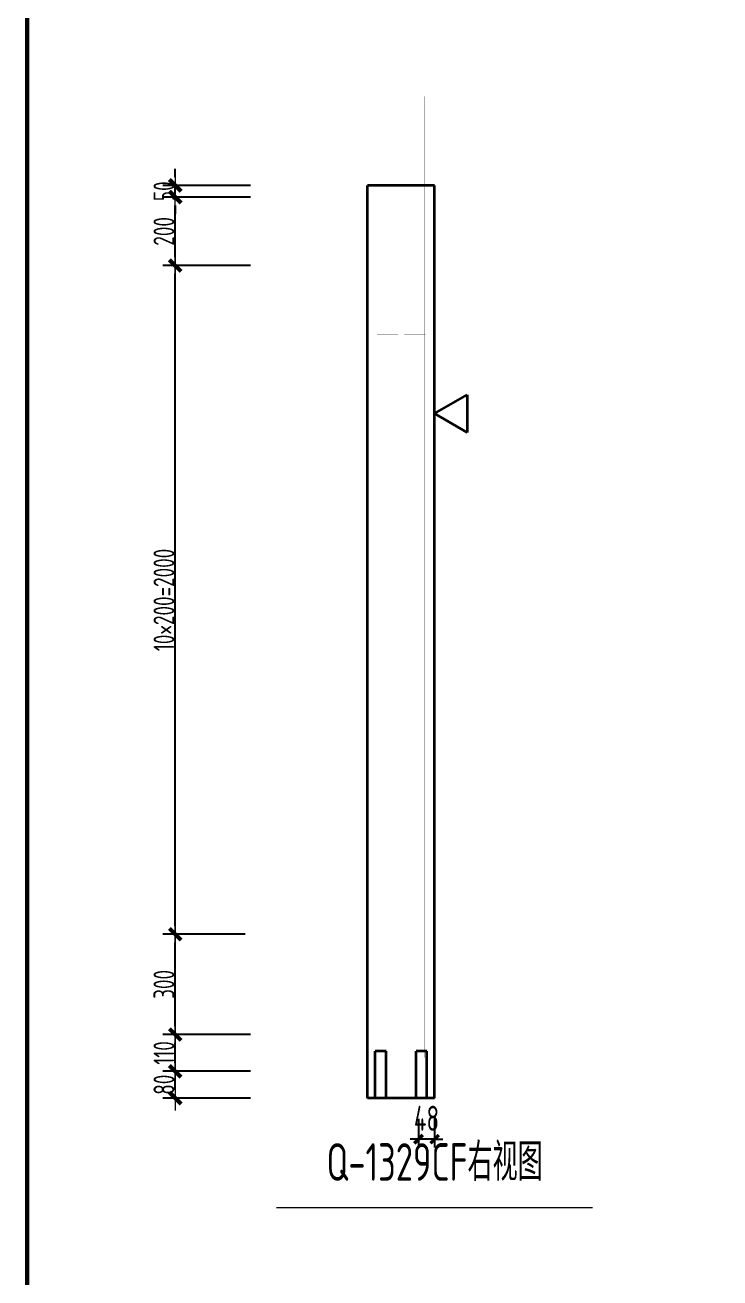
# Model space of a CAD drawing. Extents: x -85320 to 1679916, y -1321939 to 627.
# Drawn here: x 1263615 to 1271921, y -1101019 to -1086029 of the extents above; entities that cross this region are included whole.
import ezdxf
from ezdxf.enums import TextEntityAlignment as Align

# ---------------------------------------------------------------- set-up
doc = ezdxf.new("R2010")
doc.units = 0
doc.header["$LTSCALE"] = 1000
for name, color, linetype in [('BORDER', 7, 'Continuous'), ('手孔标注', 3, 'Continuous'), ('拉模', 7, 'Continuous'), ('砼墙', 3, 'Continuous')]:
    doc.layers.add(name, color=color, linetype=linetype)
for name, color, linetype, lineweight in [('预制墙图名', 7, 'Continuous', 18), ('预制墙墙身水平筋', 130, 'Continuous', 18), ('预制墙墙身纵向受力筋', 1, 'Continuous', 18), ('预制墙详图标注', 3, 'Continuous', 18), ('预制墙详图轮廓', 3, 'Continuous', 35)]:
    doc.layers.add(name, color=color, linetype=linetype, lineweight=lineweight)
doc.styles.add('TSSD_Dimension', font='tssdeng.shx', dxfattribs={"width": 0.7, "bigfont": 'hztxt.shx'})
doc.styles.add('样式 1', font='yjkeng.shx', dxfattribs={"width": 0.7, "bigfont": 'yjkchn.shx'})
doc.styles.add('样式 2', font='yjkeng.shx', dxfattribs={"width": 0.7, "bigfont": 'yjkchn.shx'})
doc.dimstyles.new('标注', dxfattribs={"dimtxt": 300, "dimasz": 100, "dimexe": 100, "dimexo": 250, "dimgap": 100, "dimtad": 1, "dimdec": 0, "dimlfac": 0.25, "dimzin": 0, "dimdsep": 46, "dimtxsty": 'TSSD_Dimension', "dimblk": 'ARCHTICK', "dimcen": 0, "dimdle": 100, "dimclrt": 7, "dimadec": 0, "dimazin": 0, "dimtfac": 1, "dimtdec": 0, "dimtix": 1, "dimtmove": 2, "dimatfit": 3, "dimfxl": 1, "dimtolj": 1, "dimtzin": 0, "dimarcsym": 0})
doc.dimstyles.new('盈建科结构', dxfattribs={"dimscale": 100, "dimtxt": 2.5, "dimasz": 1, "dimexe": 1.5, "dimexo": 0.625, "dimgap": 0.1, "dimtad": 1, "dimdec": 0, "dimrnd": 1, "dimzin": 0, "dimdsep": 46, "dimtxsty": '样式 1', "dimblk": '_yjkbk', "dimblk1": 'ARCHTICK', "dimblk2": 'ARCHTICK', "dimcen": 0.09, "dimadec": 0, "dimazin": 0, "dimtfac": 1, "dimtdec": 4, "dimtix": 1, "dimtmove": 2, "dimatfit": 3, "dimfxl": 1, "dimtolj": 1, "dimtzin": 0, "dimarcsym": 0})

# ---------------------------------------------------------------- blocks, each defined once
blk = doc.blocks.new('_yjkbk')
blk.add_line((-1, 0), (1.5, 0))
blk.add_lwpolyline([(-0.7, -0.7, 0.5, 0.5, 0), (0.7, 0.7, 0.5, 0.5, 0)], format="xyseb")
blk = doc.blocks.new('*D3706')
at = {"layer": 'Defpoints', "color": 0, "transparency": 16777216}
for p in [(1265410, -1098547), (1266310, -1098547), (1266310, -1098867)]:
    blk.add_point(p, dxfattribs=at)
at = {"layer": '预制墙详图标注', "color": 0, "lineweight": -2, "transparency": 16777216}
for p, q in [((1266310, -1098547), (1265260, -1098547)), ((1265410, -1098767), (1265410, -1098647)), ((1266310, -1098867), (1265260, -1098867))]:
    blk.add_line(p, q, dxfattribs=at)
at = {"layer": '预制墙详图标注', "color": 0, "lineweight": -2, "transparency": 16777216, "xscale": 100, "yscale": 100, "zscale": 100}
for p, rotation in [((1265410, -1098547), 90), ((1265410, -1098867), 270)]:
    blk.add_blockref('_yjkbk', p, dxfattribs=dict(at, rotation=rotation))
at = {"layer": '预制墙详图标注', "color": 0, "transparency": 16777216, "insert": (1265400, -1098707), "char_height": 250, "attachment_point": 8, "rotation": 90, "style": '样式 1'}
blk.add_mtext('\\A1;80', dxfattribs=at)
blk = doc.blocks.new('_ArchTick')
at = {"color": 0, "linetype": 'ByBlock', "const_width": 0.4}
blk.add_lwpolyline([(-0.5, -0.5), (0.5, 0.5)], dxfattribs=at)
blk = doc.blocks.new('*D3707')
at = {"layer": 'Defpoints', "color": 0, "transparency": 16777216}
for p in [(1265410, -1098107), (1266310, -1098107), (1266310, -1098547)]:
    blk.add_point(p, dxfattribs=at)
at = {"layer": '预制墙详图标注', "color": 0, "lineweight": -2, "transparency": 16777216}
for p, q in [((1266310, -1098107), (1265260, -1098107)), ((1265410, -1098447), (1265410, -1098207)), ((1266310, -1098547), (1265260, -1098547))]:
    blk.add_line(p, q, dxfattribs=at)
at = {"layer": '预制墙详图标注', "color": 0, "lineweight": -2, "transparency": 16777216, "xscale": 100, "yscale": 100, "zscale": 100}
for p, rotation in [((1265410, -1098107), 90), ((1265410, -1098547), 270)]:
    blk.add_blockref('_yjkbk', p, dxfattribs=dict(at, rotation=rotation))
at = {"layer": '预制墙详图标注', "color": 0, "transparency": 16777216, "insert": (1265400, -1098327), "char_height": 250, "attachment_point": 8, "rotation": 90, "style": '样式 1'}
blk.add_mtext('\\A1;110', dxfattribs=at)
blk = doc.blocks.new('*D3708')
at = {"layer": 'Defpoints', "color": 0, "transparency": 16777216}
for p in [(1265410, -1096907), (1266310, -1096907), (1266310, -1098107)]:
    blk.add_point(p, dxfattribs=at)
at = {"layer": '预制墙详图标注', "color": 0, "lineweight": -2, "transparency": 16777216}
for p, q in [((1266247, -1096907), (1265260, -1096907)), ((1265410, -1098007), (1265410, -1097007)), ((1266247, -1098107), (1265260, -1098107))]:
    blk.add_line(p, q, dxfattribs=at)
at = {"layer": '预制墙详图标注', "color": 0, "lineweight": -2, "transparency": 16777216, "xscale": 100, "yscale": 100, "zscale": 100}
for p, rotation in [((1265410, -1096907), 90), ((1265410, -1098107), 270)]:
    blk.add_blockref('_yjkbk', p, dxfattribs=dict(at, rotation=rotation))
at = {"layer": '预制墙详图标注', "color": 0, "transparency": 16777216, "insert": (1265400, -1097507), "char_height": 250, "attachment_point": 8, "rotation": 90, "style": '样式 1'}
blk.add_mtext('\\A1;300', dxfattribs=at)
blk = doc.blocks.new('*D3709')
at = {"layer": 'Defpoints', "color": 0, "transparency": 16777216}
for p in [(1265410, -1088907), (1266310, -1088907), (1266310, -1096907)]:
    blk.add_point(p, dxfattribs=at)
at = {"layer": '预制墙详图标注', "color": 0, "lineweight": -2, "transparency": 16777216}
for p, q in [((1266247, -1088907), (1265260, -1088907)), ((1265410, -1096807), (1265410, -1089007)), ((1266247, -1096907), (1265260, -1096907))]:
    blk.add_line(p, q, dxfattribs=at)
at = {"layer": '预制墙详图标注', "color": 0, "lineweight": -2, "transparency": 16777216, "xscale": 100, "yscale": 100, "zscale": 100}
for p, rotation in [((1265410, -1088907), 90), ((1265410, -1096907), 270)]:
    blk.add_blockref('_yjkbk', p, dxfattribs=dict(at, rotation=rotation))
at = {"layer": '预制墙详图标注', "color": 0, "transparency": 16777216, "insert": (1265400, -1092907), "char_height": 250, "attachment_point": 8, "rotation": 90, "style": '样式 1'}
blk.add_mtext('\\A1;10×200=2000', dxfattribs=at)
blk = doc.blocks.new('*D3733')
at = {"layer": 'Defpoints', "color": 0, "transparency": 16777216}
for p in [(1268318, -1098867), (1268510, -1098867), (1268318, -1099359)]:
    blk.add_point(p, dxfattribs=at)
at = {"layer": '手孔标注', "color": 0, "lineweight": -2, "transparency": 16777216}
for p, q in [((1268318, -1099117), (1268318, -1099459)), ((1268510, -1099117), (1268510, -1099459)), ((1268318, -1099359), (1268218, -1099359)), ((1268510, -1099359), (1268318, -1099359)), ((1268510, -1099359), (1268610, -1099359))]:
    blk.add_line(p, q, dxfattribs=at)
at = {"layer": '手孔标注', "color": 0, "lineweight": -2, "transparency": 16777216, "xscale": 100, "yscale": 100, "zscale": 100}
blk.add_blockref('_ArchTick', (1268318, -1099359), dxfattribs=at)
at = {"layer": '手孔标注', "color": 0, "lineweight": -2, "transparency": 16777216, "xscale": 100, "yscale": 100, "zscale": 100, "rotation": 180}
blk.add_blockref('_ArchTick', (1268510, -1099359), dxfattribs=at)
at = {"layer": '手孔标注', "color": 7, "lineweight": 0, "transparency": 16777216, "insert": (1268414, -1099109), "char_height": 300, "attachment_point": 5, "style": 'TSSD_Dimension'}
blk.add_mtext('\\A1;48', dxfattribs=at)
blk = doc.blocks.new('*D3750')
at = {"layer": 'Defpoints', "color": 0, "transparency": 16777216}
for p in [(1265410, -1088087), (1266310, -1088087), (1266310, -1088907)]:
    blk.add_point(p, dxfattribs=at)
at = {"layer": '预制墙详图标注', "color": 0, "lineweight": -2, "transparency": 16777216}
for p, q in [((1266310, -1088087), (1265260, -1088087)), ((1265410, -1088807), (1265410, -1088187)), ((1266310, -1088907), (1265260, -1088907))]:
    blk.add_line(p, q, dxfattribs=at)
at = {"layer": '预制墙详图标注', "color": 0, "lineweight": -2, "transparency": 16777216, "xscale": 100, "yscale": 100, "zscale": 100}
for p, rotation in [((1265410, -1088087), 90), ((1265410, -1088907), 270)]:
    blk.add_blockref('_yjkbk', p, dxfattribs=dict(at, rotation=rotation))
at = {"layer": '预制墙详图标注', "color": 0, "transparency": 16777216, "insert": (1265400, -1088497), "char_height": 250, "attachment_point": 8, "rotation": 90, "style": '样式 1'}
blk.add_mtext('\\A1;200', dxfattribs=at)
blk = doc.blocks.new('*D3751')
at = {"layer": 'Defpoints', "color": 0, "transparency": 16777216}
for p in [(1265410, -1087947), (1266310, -1087947), (1266310, -1088087)]:
    blk.add_point(p, dxfattribs=at)
at = {"layer": '预制墙详图标注', "color": 0, "lineweight": -2, "transparency": 16777216}
for p, q in [((1265410, -1087847), (1265410, -1087747)), ((1266310, -1087947), (1265260, -1087947)), ((1265410, -1088087), (1265410, -1087947)), ((1266310, -1088087), (1265260, -1088087)), ((1265410, -1088187), (1265410, -1088287))]:
    blk.add_line(p, q, dxfattribs=at)
at = {"layer": '预制墙详图标注', "color": 0, "lineweight": -2, "transparency": 16777216, "xscale": 100, "yscale": 100, "zscale": 100}
for p, rotation in [((1265410, -1087947), 270), ((1265410, -1088087), 90)]:
    blk.add_blockref('_yjkbk', p, dxfattribs=dict(at, rotation=rotation))
at = {"layer": '预制墙详图标注', "color": 0, "transparency": 16777216, "insert": (1265400, -1088017), "char_height": 250, "attachment_point": 8, "rotation": 90, "style": '样式 1'}
blk.add_mtext('\\A1;50', dxfattribs=at)
blk = doc.blocks.new('图框1')
at = {"layer": 'BORDER', "const_width": 50}
blk.add_lwpolyline([(1377779, -823089), (1377779, -783089), (1433679, -783089), (1433679, -823089)], close=True, dxfattribs=at)

msp = doc.modelspace()

# ---------------------------------------------------------------- linework, layer by layer
at = {"layer": '砼墙', "lineweight": 35}
for p, q in [((1267801.783, -1098867.058), (1267801.783, -1098307.058)), ((1267929.783, -1098307.058), (1267801.783, -1098307.058)), ((1267801.783, -1098867.058), (1267801.783, -1098307.058)), ((1267929.783, -1098307.058), (1267801.783, -1098307.058)), ((1267801.783, -1098867.058), (1267801.783, -1098307.058)), ((1267929.783, -1098307.058), (1267801.783, -1098307.058)), ((1267801.783, -1098867.058), (1267801.783, -1098307.058)), ((1267929.783, -1098307.058), (1267801.783, -1098307.058)), ((1267929.783, -1098867.058), (1267929.783, -1098307.058)), ((1267929.783, -1098867.058), (1267929.783, -1098307.058)), ((1267929.783, -1098867.058), (1267929.783, -1098307.058)), ((1267929.783, -1098867.058), (1267929.783, -1098307.058)), ((1268289.783, -1098867.058), (1268289.783, -1098307.058)), ((1268417.783, -1098307.058), (1268289.783, -1098307.058)), ((1268289.783, -1098867.058), (1268289.783, -1098307.058)), ((1268417.783, -1098307.058), (1268289.783, -1098307.058)), ((1268289.783, -1098867.058), (1268289.783, -1098307.058)), ((1268417.783, -1098307.058), (1268289.783, -1098307.058)), ((1268417.783, -1098867.058), (1268417.783, -1098307.058)), ((1268417.783, -1098867.058), (1268417.783, -1098307.058)), ((1268417.783, -1098867.058), (1268417.783, -1098307.058))]:
    msp.add_line(p, q, dxfattribs=at)
at = {"layer": '预制墙图名', "lineweight": 18}
msp.add_line((1270397.861, -1100180.723), (1266621.704, -1100180.723), dxfattribs=at)
at = {"layer": '预制墙墙身水平筋', "lineweight": 18, "const_width": 0.18}
for points in [[(1268071.499, -1088067.058), (1267821.783, -1088067.058), (1267821.783, -1088107.058), (1268071.499, -1088107.058), (1268071.499, -1088067.058), (1267821.783, -1088067.058), (1267821.783, -1088107.058), (1268071.499, -1088107.058)], [(1268148.066, -1088107.058), (1268397.783, -1088107.058), (1268397.783, -1088067.058), (1268148.066, -1088067.058), (1268148.066, -1088107.058), (1268397.783, -1088107.058), (1268397.783, -1088067.058), (1268148.066, -1088067.058)], [(1268071.499, -1088887.058), (1267821.783, -1088887.058), (1267821.783, -1088927.058), (1268071.499, -1088927.058), (1268071.499, -1088887.058), (1267821.783, -1088887.058), (1267821.783, -1088927.058), (1268071.499, -1088927.058)], [(1268148.066, -1088927.058), (1268397.783, -1088927.058), (1268397.783, -1088887.058), (1268148.066, -1088887.058), (1268148.066, -1088927.058), (1268397.783, -1088927.058), (1268397.783, -1088887.058), (1268148.066, -1088887.058)], [(1268071.499, -1089687.058), (1267821.783, -1089687.058), (1267821.783, -1089727.058), (1268071.499, -1089727.058), (1268071.499, -1089687.058), (1267821.783, -1089687.058), (1267821.783, -1089727.058), (1268071.499, -1089727.058)], [(1268148.066, -1089727.058), (1268397.783, -1089727.058), (1268397.783, -1089687.058), (1268148.066, -1089687.058), (1268148.066, -1089727.058), (1268397.783, -1089727.058), (1268397.783, -1089687.058), (1268148.066, -1089687.058)], [(1268071.499, -1090487.058), (1267821.783, -1090487.058), (1267821.783, -1090527.058), (1268071.499, -1090527.058), (1268071.499, -1090487.058), (1267821.783, -1090487.058), (1267821.783, -1090527.058), (1268071.499, -1090527.058)], [(1268148.066, -1090527.058), (1268397.783, -1090527.058), (1268397.783, -1090487.058), (1268148.066, -1090487.058), (1268148.066, -1090527.058), (1268397.783, -1090527.058), (1268397.783, -1090487.058), (1268148.066, -1090487.058)], [(1268071.499, -1091287.058), (1267821.783, -1091287.058), (1267821.783, -1091327.058), (1268071.499, -1091327.058), (1268071.499, -1091287.058), (1267821.783, -1091287.058), (1267821.783, -1091327.058), (1268071.499, -1091327.058)], [(1268148.066, -1091327.058), (1268397.783, -1091327.058), (1268397.783, -1091287.058), (1268148.066, -1091287.058), (1268148.066, -1091327.058), (1268397.783, -1091327.058), (1268397.783, -1091287.058), (1268148.066, -1091287.058)], [(1268071.499, -1092087.058), (1267821.783, -1092087.058), (1267821.783, -1092127.058), (1268071.499, -1092127.058), (1268071.499, -1092087.058), (1267821.783, -1092087.058), (1267821.783, -1092127.058), (1268071.499, -1092127.058)], [(1268148.066, -1092127.058), (1268397.783, -1092127.058), (1268397.783, -1092087.058), (1268148.066, -1092087.058), (1268148.066, -1092127.058), (1268397.783, -1092127.058), (1268397.783, -1092087.058), (1268148.066, -1092087.058)], [(1268071.499, -1092887.058), (1267821.783, -1092887.058), (1267821.783, -1092927.058), (1268071.499, -1092927.058), (1268071.499, -1092887.058), (1267821.783, -1092887.058), (1267821.783, -1092927.058), (1268071.499, -1092927.058)], [(1268148.066, -1092927.058), (1268397.783, -1092927.058), (1268397.783, -1092887.058), (1268148.066, -1092887.058), (1268148.066, -1092927.058), (1268397.783, -1092927.058), (1268397.783, -1092887.058), (1268148.066, -1092887.058)], [(1268071.499, -1093687.058), (1267821.783, -1093687.058), (1267821.783, -1093727.058), (1268071.499, -1093727.058), (1268071.499, -1093687.058), (1267821.783, -1093687.058), (1267821.783, -1093727.058), (1268071.499, -1093727.058)], [(1268148.066, -1093727.058), (1268397.783, -1093727.058), (1268397.783, -1093687.058), (1268148.066, -1093687.058), (1268148.066, -1093727.058), (1268397.783, -1093727.058), (1268397.783, -1093687.058), (1268148.066, -1093687.058)], [(1268071.499, -1094487.058), (1267821.783, -1094487.058), (1267821.783, -1094527.058), (1268071.499, -1094527.058), (1268071.499, -1094487.058), (1267821.783, -1094487.058), (1267821.783, -1094527.058), (1268071.499, -1094527.058)], [(1268148.066, -1094527.058), (1268397.783, -1094527.058), (1268397.783, -1094487.058), (1268148.066, -1094487.058), (1268148.066, -1094527.058), (1268397.783, -1094527.058), (1268397.783, -1094487.058), (1268148.066, -1094487.058)], [(1268071.499, -1095287.058), (1267821.783, -1095287.058), (1267821.783, -1095327.058), (1268071.499, -1095327.058), (1268071.499, -1095287.058), (1267821.783, -1095287.058), (1267821.783, -1095327.058), (1268071.499, -1095327.058)], [(1268148.066, -1095327.058), (1268397.783, -1095327.058), (1268397.783, -1095287.058), (1268148.066, -1095287.058), (1268148.066, -1095327.058), (1268397.783, -1095327.058), (1268397.783, -1095287.058), (1268148.066, -1095287.058)], [(1268071.499, -1096087.058), (1267821.783, -1096087.058), (1267821.783, -1096127.058), (1268071.499, -1096127.058), (1268071.499, -1096087.058), (1267821.783, -1096087.058), (1267821.783, -1096127.058), (1268071.499, -1096127.058)], [(1268148.066, -1096127.058), (1268397.783, -1096127.058), (1268397.783, -1096087.058), (1268148.066, -1096087.058), (1268148.066, -1096127.058), (1268397.783, -1096127.058), (1268397.783, -1096087.058), (1268148.066, -1096087.058)], [(1268071.499, -1096887.058), (1267821.783, -1096887.058), (1267821.783, -1096927.058), (1268071.499, -1096927.058), (1268071.499, -1096887.058), (1267821.783, -1096887.058), (1267821.783, -1096927.058), (1268071.499, -1096927.058)], [(1268148.066, -1096927.058), (1268397.783, -1096927.058), (1268397.783, -1096887.058), (1268148.066, -1096887.058), (1268148.066, -1096927.058), (1268397.783, -1096927.058), (1268397.783, -1096887.058), (1268148.066, -1096887.058)], [(1268071.499, -1097287.058), (1267821.783, -1097287.058), (1267821.783, -1097327.058), (1268071.499, -1097327.058), (1268071.499, -1097287.058), (1267821.783, -1097287.058), (1267821.783, -1097327.058), (1268071.499, -1097327.058)], [(1268148.066, -1097327.058), (1268397.783, -1097327.058), (1268397.783, -1097287.058), (1268148.066, -1097287.058), (1268148.066, -1097327.058), (1268397.783, -1097327.058), (1268397.783, -1097287.058), (1268148.066, -1097287.058)], [(1268071.499, -1097687.058), (1267821.783, -1097687.058), (1267821.783, -1097727.058), (1268071.499, -1097727.058), (1268071.499, -1097687.058), (1267821.783, -1097687.058), (1267821.783, -1097727.058), (1268071.499, -1097727.058)], [(1268148.066, -1097727.058), (1268397.783, -1097727.058), (1268397.783, -1097687.058), (1268148.066, -1097687.058), (1268148.066, -1097727.058), (1268397.783, -1097727.058), (1268397.783, -1097687.058), (1268148.066, -1097687.058)], [(1268071.499, -1098087.058), (1267821.783, -1098087.058), (1267821.783, -1098127.058), (1268071.499, -1098127.058), (1268071.499, -1098087.058), (1267821.783, -1098087.058), (1267821.783, -1098127.058), (1268071.499, -1098127.058)], [(1268148.066, -1098127.058), (1268397.783, -1098127.058), (1268397.783, -1098087.058), (1268148.066, -1098087.058), (1268148.066, -1098127.058), (1268397.783, -1098127.058), (1268397.783, -1098087.058), (1268148.066, -1098087.058)], [(1268035.499, -1098527.058), (1267785.783, -1098527.058), (1267785.783, -1098567.058), (1268035.499, -1098567.058), (1268035.499, -1098527.058), (1267785.783, -1098527.058), (1267785.783, -1098567.058), (1268035.499, -1098567.058)], [(1268184.066, -1098567.058), (1268433.783, -1098567.058), (1268433.783, -1098527.058), (1268184.066, -1098527.058), (1268184.066, -1098567.058), (1268433.783, -1098567.058), (1268433.783, -1098527.058), (1268184.066, -1098527.058)]]:
    msp.add_lwpolyline(points, close=True, dxfattribs=at)
at = {"layer": '预制墙墙身纵向受力筋', "lineweight": 18, "const_width": 0.18}
for points in [[(1267897.783, -1098383.058), (1267897.783, -1086883.058), (1267833.783, -1086883.058), (1267833.783, -1098383.058)], [(1268385.783, -1098383.058), (1268385.783, -1086883.058), (1268321.783, -1086883.058), (1268321.783, -1098383.058)]]:
    msp.add_lwpolyline(points, close=True, dxfattribs=at)
at = {"layer": '预制墙详图标注', "lineweight": 35}
for p, q in [((1268509.783, -1090677.058), (1268899.494, -1090452.058)), ((1268899.494, -1090452.058), (1268899.494, -1090902.058)), ((1268509.783, -1090677.058), (1268899.494, -1090902.058))]:
    msp.add_line(p, q, dxfattribs=at)
at = {"layer": '预制墙详图轮廓', "lineweight": 35}
for p, q in [((1268509.783, -1087947.058), (1267709.783, -1087947.058)), ((1267709.783, -1098867.058), (1267709.783, -1087947.058)), ((1268509.783, -1098867.058), (1268509.783, -1087947.058)), ((1268509.783, -1098867.058), (1267709.783, -1098867.058))]:
    msp.add_line(p, q, dxfattribs=at)

# ---------------------------------------------------------------- block references
at = {"layer": '拉模', "color": 3}
msp.add_blockref('图框1', (-114139.175, -293853.477), dxfattribs=at)

# ---------------------------------------------------------------- texts
at = {"layer": '预制墙图名', "linetype": 'Continuous', "style": '样式 2', "width": 0.7}
msp.add_text('Q-1329CF右视图', height=450, dxfattribs=at).set_placement((1268509.783, -1099992.058), align=Align.BOTTOM_CENTER)

# ---------------------------------------------------------------- dimensions: what is measured, and where the dimension line sits
at = {"layer": '手孔标注', "color": 3, "lineweight": 0}
dim = msp.add_linear_dim(base=(1268317.783, -1099359.472), p1=(1268509.783, -1098867.058), p2=(1268317.783, -1098867.058), angle=180, dimstyle='标注', dxfattribs=at)
dim.commit()
dim.dimension.update_dxf_attribs({"geometry": '*D3733', "text_midpoint": (1268413.783, -1099109.472)})
at = {"layer": '预制墙详图标注'}
for p1, p2, text, override, picture, middle in [((1266309.783, -1088087.058), (1266309.783, -1087947.058), '50', {"dimscale": 100, "dimtxt": 2.5, "dimasz": 1, "dimexe": 1.5, "dimexo": 0, "dimgap": 0.1, "dimtad": 1, "dimlfac": 0.25, "dimrnd": 5, "dimdle": 0, "dimfxlon": 0}, '*D3751', (1265274.783, -1088017.058)), ((1266309.783, -1088907.058), (1266309.783, -1088087.058), '200', {"dimscale": 100, "dimtxt": 2.5, "dimasz": 1, "dimexe": 1.5, "dimexo": 0, "dimgap": 0.1, "dimtad": 1, "dimlfac": 0.25, "dimrnd": 5, "dimdle": 0, "dimfxlon": 0}, '*D3750', (1265274.783, -1088497.058)), ((1266309.783, -1096907.058), (1266309.783, -1088907.058), '10×200=2000', {"dimscale": 100, "dimtxt": 2.5, "dimasz": 1, "dimexe": 1.5, "dimexo": 0.625, "dimgap": 0.1, "dimtad": 1, "dimlfac": 0.25, "dimrnd": 5, "dimdle": 0, "dimtix": 1, "dimfxlon": 0}, '*D3709', (1265274.783, -1092907.058)), ((1266309.783, -1098107.058), (1266309.783, -1096907.058), '300', {"dimscale": 100, "dimtxt": 2.5, "dimasz": 1, "dimexe": 1.5, "dimexo": 0.625, "dimgap": 0.1, "dimtad": 1, "dimlfac": 0.25, "dimrnd": 5, "dimdle": 0, "dimtix": 1, "dimfxlon": 0}, '*D3708', (1265274.783, -1097507.058))]:
    dim = msp.add_aligned_dim(p1=p1, p2=p2, distance=900, text=text, dimstyle='盈建科结构', override=override, dxfattribs=at)
    dim.commit()
    dim.dimension.update_dxf_attribs({"geometry": picture, "text_midpoint": middle})
for p1, p2, picture, middle in [((1266309.783, -1098547.058), (1266309.783, -1098107.058), '*D3707', (1265274.783, -1098327.058)), ((1266309.783, -1098867.058), (1266309.783, -1098547.058), '*D3706', (1265274.783, -1098707.058))]:
    dim = msp.add_aligned_dim(p1=p1, p2=p2, distance=900, dimstyle='盈建科结构', override={"dimscale": 100, "dimtxt": 2.5, "dimasz": 1, "dimexe": 1.5, "dimexo": 0, "dimgap": 0.1, "dimtad": 1, "dimlfac": 0.25, "dimrnd": 5, "dimdle": 0, "dimfxlon": 0}, dxfattribs=at)
    dim.commit()
    dim.dimension.update_dxf_attribs({"geometry": picture, "text_midpoint": middle})

doc.saveas('drawing.dxf')
